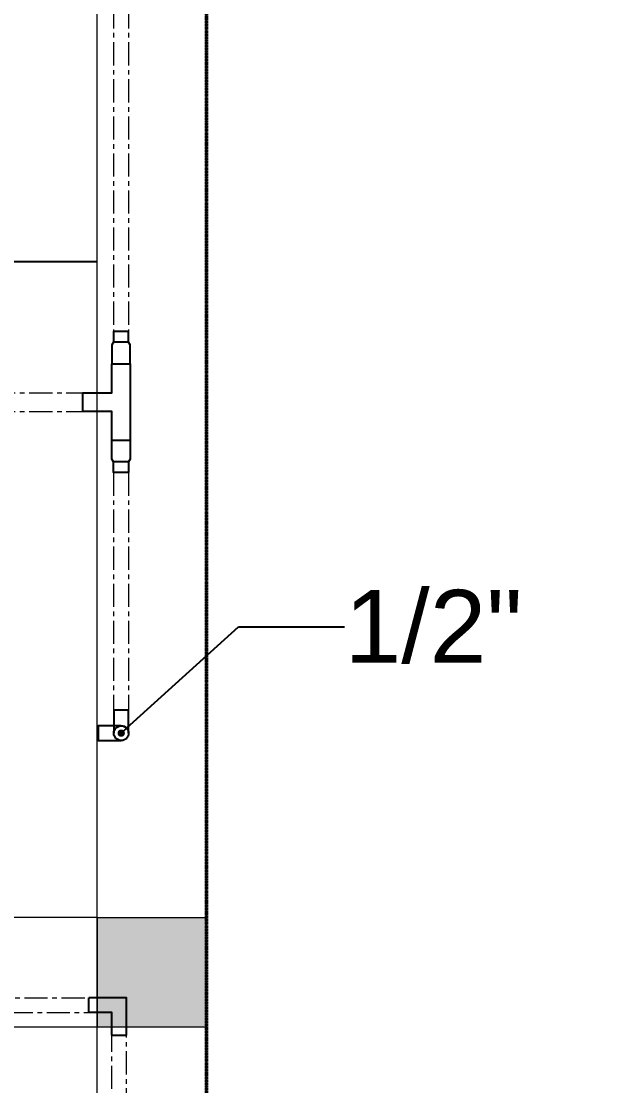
# Model space of a CAD drawing. Header units: millimetres. Extents: x 7371 to 278338, y -43753 to 35464.
# Drawn here: x 20478 to 21273, y 28748 to 30208 of the extents above; entities that cross this region are included whole.
import ezdxf
from ezdxf import colors
from ezdxf.entities.mleader import LeaderData, LeaderLine
from ezdxf.math import Vec2, Vec3

# ---------------------------------------------------------------- set-up
doc = ezdxf.new("R2010")
doc.units = ezdxf.units.MM
doc.header["$MEASUREMENT"] = 0
doc.linetypes.add('CENTER', pattern=[50.8, 31.75, -6.35, 6.35, -6.35])
doc.linetypes.add('DASHED2', pattern=[0.375, 0.25, -0.125])
for name, color, linetype, lineweight in [('DINDING', 1, 'Continuous', 20), ('HATCH', 8, 'Continuous', 13), ('KOL', 5, 'Continuous', 18), ('LEGEND', 1, 'DASHED2', 50), ('PIPA AIR BERSIH', 5, 'CENTER', 5)]:
    doc.layers.add(name, color=color, linetype=linetype, lineweight=lineweight)
doc.layers.add('WALL', color=90, linetype='Continuous')
doc.styles.get("Standard").update_dxf_attribs({"font": 'arial.ttf'})

# ---------------------------------------------------------------- blocks, each defined once
blk = doc.blocks.new('dsd333')
for points in [[(99824.5, -5141), (99824.5, -5109), (99874.5, -5109), (99874.5, -5059), (99906.5, -5059), (99906.5, -5191)], [(99874.5, -5191), (99874.5, -5141), (99824.5, -5141)], [(99874.5, -5191), (99906.5, -5191)]]:
    blk.add_lwpolyline(points)
blk = doc.blocks.new('sock1')
for points in [[(99331.55, -6891.74), (99346.55, -6891.74), (99346.55, -6907.22), (99345.05, -6909.36), (99345.05, -6917.89), (99333.05, -6917.89), (99333.05, -6909.36), (99331.55, -6907.22), (99331.55, -6891.74)], [(99345.05, -6909.36), (99333.05, -6909.36)]]:
    blk.add_lwpolyline(points)
blk = doc.blocks.new('fdfd')
blk.add_lwpolyline([(99684.7, -1599.3), (99684.7, -1649.3), (99716.7, -1649.3), (99716.7, -1599.3)])
blk.add_circle((99700.7, -1599.3), 16)
blk = doc.blocks.new('dsdsbbb')
for points in [[(99082.1, -3956.4), (99000.1, -3956.4), (99000.1, -4038.4)], [(99082.1, -3988.4), (99082.1, -3956.4)], [(99082.1, -3988.4), (99032.1, -3988.4), (99032.1, -4038.4)], [(99032.1, -4038.4), (99000.1, -4038.4)]]:
    blk.add_lwpolyline(points)
at = {"layer": 'PIPA AIR BERSIH'}
blk.add_lwpolyline([(99032.1, -3956.4), (99032.1, -3956.4)], dxfattribs=at)
blk = doc.blocks.new('_Dot')
at = {"color": 0, "linetype": 'ByBlock', "lineweight": -2}
blk.add_line((-0.5, 0), (-1, 0), dxfattribs=at)
at = {"color": 0, "linetype": 'ByBlock', "const_width": 0.5}
blk.add_lwpolyline([(-0.25, 0, 1), (0.25, 0, 1)], format="xyb", close=True, dxfattribs=at)
blk = doc.blocks.new('KOLOM PRAKTIS')
at = {"layer": 'HATCH'}
h = blk.add_hatch(color=256, dxfattribs=at)
h.dxf.hatch_style = 1
h.paths.add_polyline_path([(-75, 75), (-75, -75), (75, -75), (75, 75)])
at = {"layer": 'KOL'}
blk.add_lwpolyline([(-75, -75), (75, -75), (75, 75), (-75, 75)], close=True, dxfattribs=at)

msp = doc.modelspace()

# ---------------------------------------------------------------- linework, layer by layer
for q in [(19132.5, 29877.9), (20431.6, 29877.9)]:
    msp.add_line((20581.5, 29877.9), q)
at = {"color": 8}
msp.add_lwpolyline([(24598.7, 24136.9), (20731.4, 24136.9), (20731.4, 31202), (24598.7, 31202)], close=True, dxfattribs=at)
at = {"layer": 'DINDING', "color": 8}
for points in [[(20581.5, 24136.9), (20581.5, 31052.1), (20731.4, 31052.1), (20731.4, 24136.9)], [(19132.5, 28828.7), (20581.5, 28828.7), (20581.5, 28978.6), (19132.5, 28978.6)]]:
    msp.add_lwpolyline(points, close=True, dxfattribs=at)
at = {"layer": 'LEGEND', "color": 8}
msp.add_lwpolyline([(20731.4, 31202), (24598.7, 31202), (24598.7, 24136.9), (20731.4, 24136.9)], close=True, dxfattribs=at)
at = {"layer": 'PIPA AIR BERSIH'}
for points in [[(20604.1, 30433.1), (20604.1, 29782.3)], [(20624.4, 30433.1), (20624.4, 29782.3)], [(11598.5, 29700.9), (20561.9, 29698.3)], [(11598.5, 29675.5), (20561.9, 29672.9)], [(20604.1, 29589), (20604.1, 29263.3)], [(20624.4, 29589), (20624.4, 29263.3)], [(19110.4, 28868.7), (20621.8, 28868.7)], [(20621.8, 25106), (20621.8, 28868.7)], [(19090.1, 28848.7), (20601.5, 28848.7)], [(20601.5, 28438.9), (20601.5, 28848.7)]]:
    msp.add_lwpolyline(points, dxfattribs=at)

# ---------------------------------------------------------------- block references
for name, p, xscale, yscale, zscale, rotation in [('sock1', (-147505.6, 18074.5), -1.692384477065445, 1.692384477065445, 1.692384477065445, 180), ('fdfd', (83889, 28216.6), 0.6346441788993975, 0.6346441788993975, 0.6346441788993975, 180), ('fdfd', (21629.5, 92506.1), 0.6346441788993975, 0.6346441788993975, 0.6346441788993975, 270), ('dsdsbbb', (23094.3, 90743.7), 0.6250000000000784, 0.6250000000000784, 0.6250000000000784, 270)]:
    msp.add_blockref(name, p, dxfattribs=dict(xscale=xscale, yscale=yscale, zscale=zscale, rotation=rotation))
for name, p, xscale, yscale, zscale in [('dsd333', (-58629.5, 33751.3), 0.7933053281813045, 0.7933053281813045, 0.7933053281813045), ('sock1', (-147505.6, 41296.8), 1.692384477065445, 1.692384477065445, 1.692384477065445)]:
    msp.add_blockref(name, p, dxfattribs=dict(xscale=xscale, yscale=yscale, zscale=zscale))
at = {"layer": 'WALL', "color": 8, "transparency": 33554687, "xscale": 0.999299958964449, "yscale": 0.999299958964449, "zscale": 0.999299958964449}
msp.add_blockref('KOLOM PRAKTIS', (20656.5, 28903.6), dxfattribs=at)

# ---------------------------------------------------------------- leaders
ml = msp.add_multileader_mtext('Standard')
ml.set_content('\\A1;1/2"', color=256)
ml.set_leader_properties()
ml.set_arrow_properties(name='DOT')
ml.build(insert=Vec2(0, 0))
ml.multileader.update_dxf_attribs({"dogleg_length": 0.36, "arrow_head_size": 10})
ctx = ml.context
ctx.base_point, ctx.char_height, ctx.arrow_head_size, ctx.landing_gap_size, ctx.plane_origin = Vec3(20920.5, 29377.3), 100, 10, 0.09, Vec3(20614.5, 29231.6)
notes = []
notes.append((ctx, [(0, (1, 1, 0), (20775.1, 29377.3), (1, 0), 145.4, [(0, [(20614.5, 29231.6)], 0, [])])]))
ctx.mtext.insert, ctx.mtext.width, ctx.mtext.flow_direction = Vec3(20920.6, 29428.1), 39.598, 5
for ctx, leaders in notes:
    for number, flags, end, landing, length, lines in leaders:
        leader = LeaderData()
        leader.index, (leader.has_last_leader_line, leader.has_dogleg_vector, leader.attachment_direction) = number, flags
        leader.last_leader_point, leader.dogleg_vector, leader.dogleg_length = Vec3(end), Vec3(landing), length
        for number, points, colour, breaks in lines:
            line = LeaderLine()
            line.index, line.vertices, line.color, line.breaks = number, Vec3.list(points), colors.encode_raw_color(colour), breaks
            leader.lines.append(line)
        ctx.leaders.append(leader)

doc.saveas('drawing.dxf')
